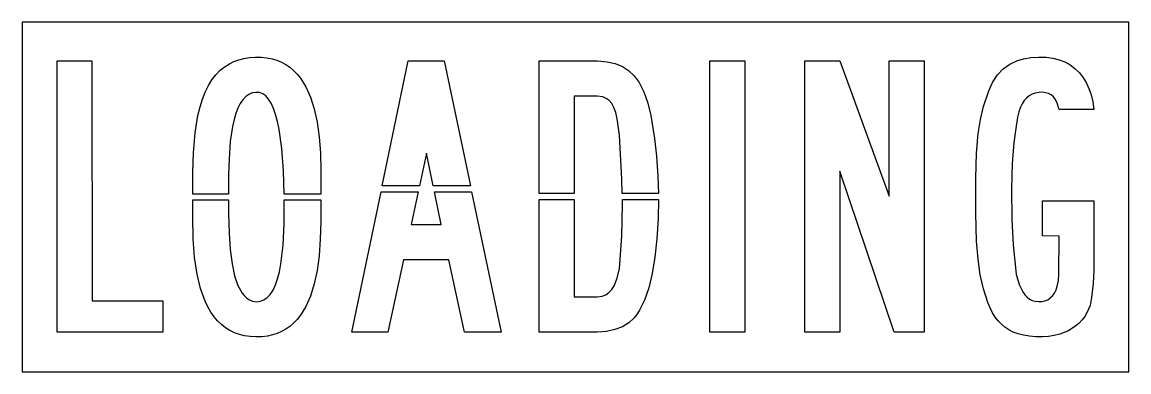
# Model space of a CAD drawing. Extents: x 0 to 95, y 0 to 30.
import ezdxf

# ---------------------------------------------------------------- set-up
doc = ezdxf.new("R2010")
doc.units = 0
doc.layers.add('CUT', color=7, linetype='Continuous')
doc.layers.add('OUTSIDE', color=1, linetype='Continuous')

msp = doc.modelspace()

# ---------------------------------------------------------------- linework, layer by layer
at = {"layer": 'CUT'}
for points in [[(5.9975, 6.1028), (12.0756, 6.1005), (12.0756, 3.4086), (3, 3.4127), (3, 26.675), (5.9963, 26.6719)], [(21.7571, 22.0833), (21.5737, 22.6022), (21.3689, 23.0431), (21.1473, 23.3965), (20.9064, 23.6669), (20.648, 23.8537), (20.3734, 23.957), (20.0719, 23.9786), (19.7461, 23.923), (19.4573, 23.7995), (19.192, 23.6087), (18.9466, 23.3479), (18.7259, 23.0231), (18.5266, 22.631), (18.3472, 22.1659), (18.1916, 21.6383), (18.0582, 21.0443), (17.87, 19.7669), (17.7587, 18.2556), (17.726, 16.9217), (17.7254, 15.2505), (14.6534, 15.2505), (14.6562, 17.1255), (14.7034, 18.7921), (14.8472, 20.5184), (15.0916, 22.0047), (15.2689, 22.7276), (15.4767, 23.39), (15.7169, 23.9961), (15.9916, 24.551), (16.2968, 25.0452), (16.6352, 25.4844), (17.0061, 25.8674), (17.4142, 26.1978), (17.787, 26.4337), (18.1776, 26.6261), (18.5916, 26.7785), (19.0366, 26.8932), (19.514, 26.9677), (20.0151, 27), (20.5315, 26.9898), (21.0175, 26.9374), (21.4557, 26.849), (21.8655, 26.725), (22.2616, 26.561), (22.6294, 26.3625), (22.9753, 26.127), (23.3047, 25.8502), (23.6061, 25.5421), (23.8896, 25.1927), (24.3576, 24.4453), (24.7522, 23.5656), (25.0725, 22.5543), (25.3198, 21.407), (25.4911, 20.1622), (25.5976, 18.7746), (25.6439, 17.267), (25.6438, 15.2505), (22.4791, 15.2505), (22.4355, 17.2421), (22.2953, 19.1632), (22.0679, 20.7834), (21.9225, 21.4754)], [(33.1352, 26.6731), (36.2176, 26.6682), (38.4777, 15.9446), (35.292, 15.9446), (34.7191, 18.7509), (34.7174, 18.7521), (34.1067, 15.9446), (30.9092, 15.9446)], [(50.9519, 22.245), (50.7941, 22.6748), (50.6097, 23.0126), (50.3933, 23.2727), (50.1413, 23.4609), (49.8451, 23.5843), (49.3661, 23.6531), (47.373, 23.6543), (47.3751, 15.2928), (44.3788, 15.2928), (44.3796, 26.675), (49.3765, 26.6745), (50.2293, 26.6061), (50.9087, 26.4484), (51.5204, 26.1961), (52.0579, 25.8506), (52.5284, 25.4063), (52.9617, 24.8095), (53.3532, 24.0221), (53.7006, 23.0519), (53.9683, 21.9875), (54.2803, 20.0147), (54.4564, 18.5029), (54.5767, 16.7853), (54.612, 15.2928), (51.5124, 15.2928), (51.4803, 16.5364), (51.2855, 20.3063), (51.0852, 21.7125)], [(62.0262, 3.4086), (59.0299, 3.4118), (59.0299, 26.675), (62.0262, 26.6717)], [(67.1894, 26.6733), (70.1861, 26.6736), (74.4315, 15.0836), (74.4315, 26.6705), (77.4304, 26.6708), (77.4304, 3.4086), (74.8489, 3.4086), (70.1857, 17.2058), (70.1857, 3.4093), (67.1894, 3.4111)], [(91.2141, 4.7457), (90.9918, 4.4532), (90.7388, 4.184), (90.4562, 3.939), (89.8143, 3.5307), (89.0709, 3.2322), (88.5901, 3.1114), (88.089, 3.0344), (87.5798, 3.0012), (87.0029, 3.0088), (86.4619, 3.0535), (85.9586, 3.1363), (85.4921, 3.2583), (85.068, 3.4176), (84.7028, 3.6026), (84.3661, 3.8239), (84.0565, 4.0821), (83.7784, 4.373), (83.5252, 4.7015), (83.2917, 5.0758), (83.0824, 5.4914), (82.8964, 5.949), (82.5198, 7.1314), (82.2486, 8.3289), (82.0566, 9.6563), (81.9308, 11.2058), (81.8532, 13.5816), (81.8542, 16.6106), (81.9258, 18.7509), (82.073, 20.4586), (82.2592, 21.6524), (82.5184, 22.7499), (82.9668, 24.098), (83.2971, 24.8346), (83.7103, 25.4744), (84.2, 25.9961), (84.7698, 26.4041), (85.4304, 26.7054), (85.9759, 26.8595), (86.5801, 26.9577), (87.2656, 27), (87.915, 26.9819), (88.481, 26.9055), (89.0073, 26.7729), (89.5004, 26.5817), (89.9517, 26.3348), (90.3553, 26.0379), (90.7224, 25.6838), (91.0463, 25.2774), (91.3266, 24.8199), (91.5627, 24.3125), (91.7539, 23.7564), (91.9003, 23.1527), (91.9998, 22.5124), (89.0092, 22.5119), (88.8205, 23.1452), (88.6846, 23.3942), (88.5237, 23.594), (88.3348, 23.7522), (88.1108, 23.8721), (87.8569, 23.9479), (87.5733, 23.9796), (87.263, 23.9677), (86.9711, 23.9135), (86.7001, 23.8165), (86.4507, 23.6762), (86.2239, 23.4924), (86.025, 23.2704), (85.8497, 23.0061), (85.7018, 22.7073), (85.558, 22.3023), (85.4506, 21.8502), (85.2569, 20.682), (85.124, 19.6599), (84.9831, 17.8633), (84.9266, 15.7046), (84.9511, 13.073), (85.0673, 10.8938), (85.339, 8.388), (85.5877, 7.4997), (85.8895, 6.8611), (86.0656, 6.6133), (86.2621, 6.4081), (86.4749, 6.2492), (86.7098, 6.1317), (86.9678, 6.0556), (87.2504, 6.0218), (87.537, 6.0314), (87.8007, 6.0877), (88.0394, 6.1889), (88.2579, 6.3376), (88.4494, 6.53), (88.6132, 6.7638), (88.7489, 7.0372), (88.8585, 7.3566), (88.9558, 7.8275), (89.0007, 8.3566), (89.0037, 11.6539), (87.5876, 11.6556), (87.5892, 14.6751), (91.9986, 14.6751), (92, 8.7142), (91.9471, 7.5823), (91.7966, 6.372), (91.6664, 5.6915), (91.4044, 5.0602)], [(33.9974, 15.4426), (33.3867, 12.6351), (35.9663, 12.6416), (35.3945, 15.4426), (38.5835, 15.4426), (41.1197, 3.4086), (37.9652, 3.4093), (36.6335, 9.613), (32.7244, 9.613), (31.3899, 3.4125), (28.3091, 3.413), (30.805, 15.4426)], [(24.353, 5.6158), (23.8844, 4.8511), (23.603, 4.4963), (23.3042, 4.1829), (22.9779, 3.9009), (22.6353, 3.6608), (22.2718, 3.4577), (21.8874, 3.292), (21.483, 3.1633), (21.0509, 3.0707), (20.5718, 3.0142), (20.0605, 3), (19.5633, 3.0282), (19.0892, 3.098), (18.6464, 3.2075), (18.2269, 3.3576), (17.8309, 3.5482), (17.459, 3.7787), (17.1057, 4.0542), (16.7783, 4.3697), (16.4717, 4.7301), (16.1919, 5.1293), (15.9347, 5.5728), (15.7043, 6.0521), (15.312, 7.141), (15.0161, 8.3869), (14.8092, 9.8145), (14.6903, 11.4208), (14.6505, 13.3305), (14.6526, 14.7485), (17.7252, 14.7485), (17.7248, 13.5304), (17.7583, 11.9103), (17.8553, 10.5004), (18.016, 9.2791), (18.2416, 8.2431), (18.529, 7.4069), (18.8804, 6.7631), (19.0819, 6.5132), (19.295, 6.3173), (19.5237, 6.1705), (19.7674, 6.0733), (20.1098, 6.0204), (20.4515, 6.0537), (20.759, 6.1694), (21.0436, 6.3687), (21.2998, 6.6465), (21.5352, 7.0114), (21.744, 7.4564), (21.9284, 7.9853), (22.0845, 8.5846), (22.2162, 9.2652), (22.4035, 10.8561), (22.4884, 12.7012), (22.4835, 14.7485), (25.6438, 14.7485), (25.6437, 12.8954), (25.5964, 11.3747), (25.4882, 9.9655), (25.3157, 8.7035), (25.067, 7.5374), (24.7453, 6.5067)], [(52.9918, 5.2908), (52.7527, 4.923), (52.498, 4.6012), (52.0676, 4.2031), (51.5247, 3.8748), (50.8857, 3.6282), (50.1719, 3.4718), (49.362, 3.409), (44.378, 3.4086), (44.3788, 14.7908), (47.3752, 14.7908), (47.3773, 6.4292), (49.3473, 6.4299), (49.7977, 6.4941), (50.1066, 6.6189), (50.3743, 6.8075), (50.6095, 7.0639), (50.8145, 7.3906), (51.0769, 8.036), (51.2857, 8.8799), (51.4661, 11.6335), (51.5365, 14.3556), (51.5253, 14.7908), (54.6123, 14.7908), (54.5834, 13.1551), (54.4827, 11.4057), (54.3159, 9.8336), (54.0824, 8.4308), (53.7842, 7.2077), (53.4199, 6.1584)]]:
    msp.add_lwpolyline(points, close=True, dxfattribs=at)
at = {"layer": 'OUTSIDE'}
msp.add_lwpolyline([(0, 0), (95, 0), (95, 30), (0, 30)], close=True, dxfattribs=at)

doc.saveas('drawing.dxf')
